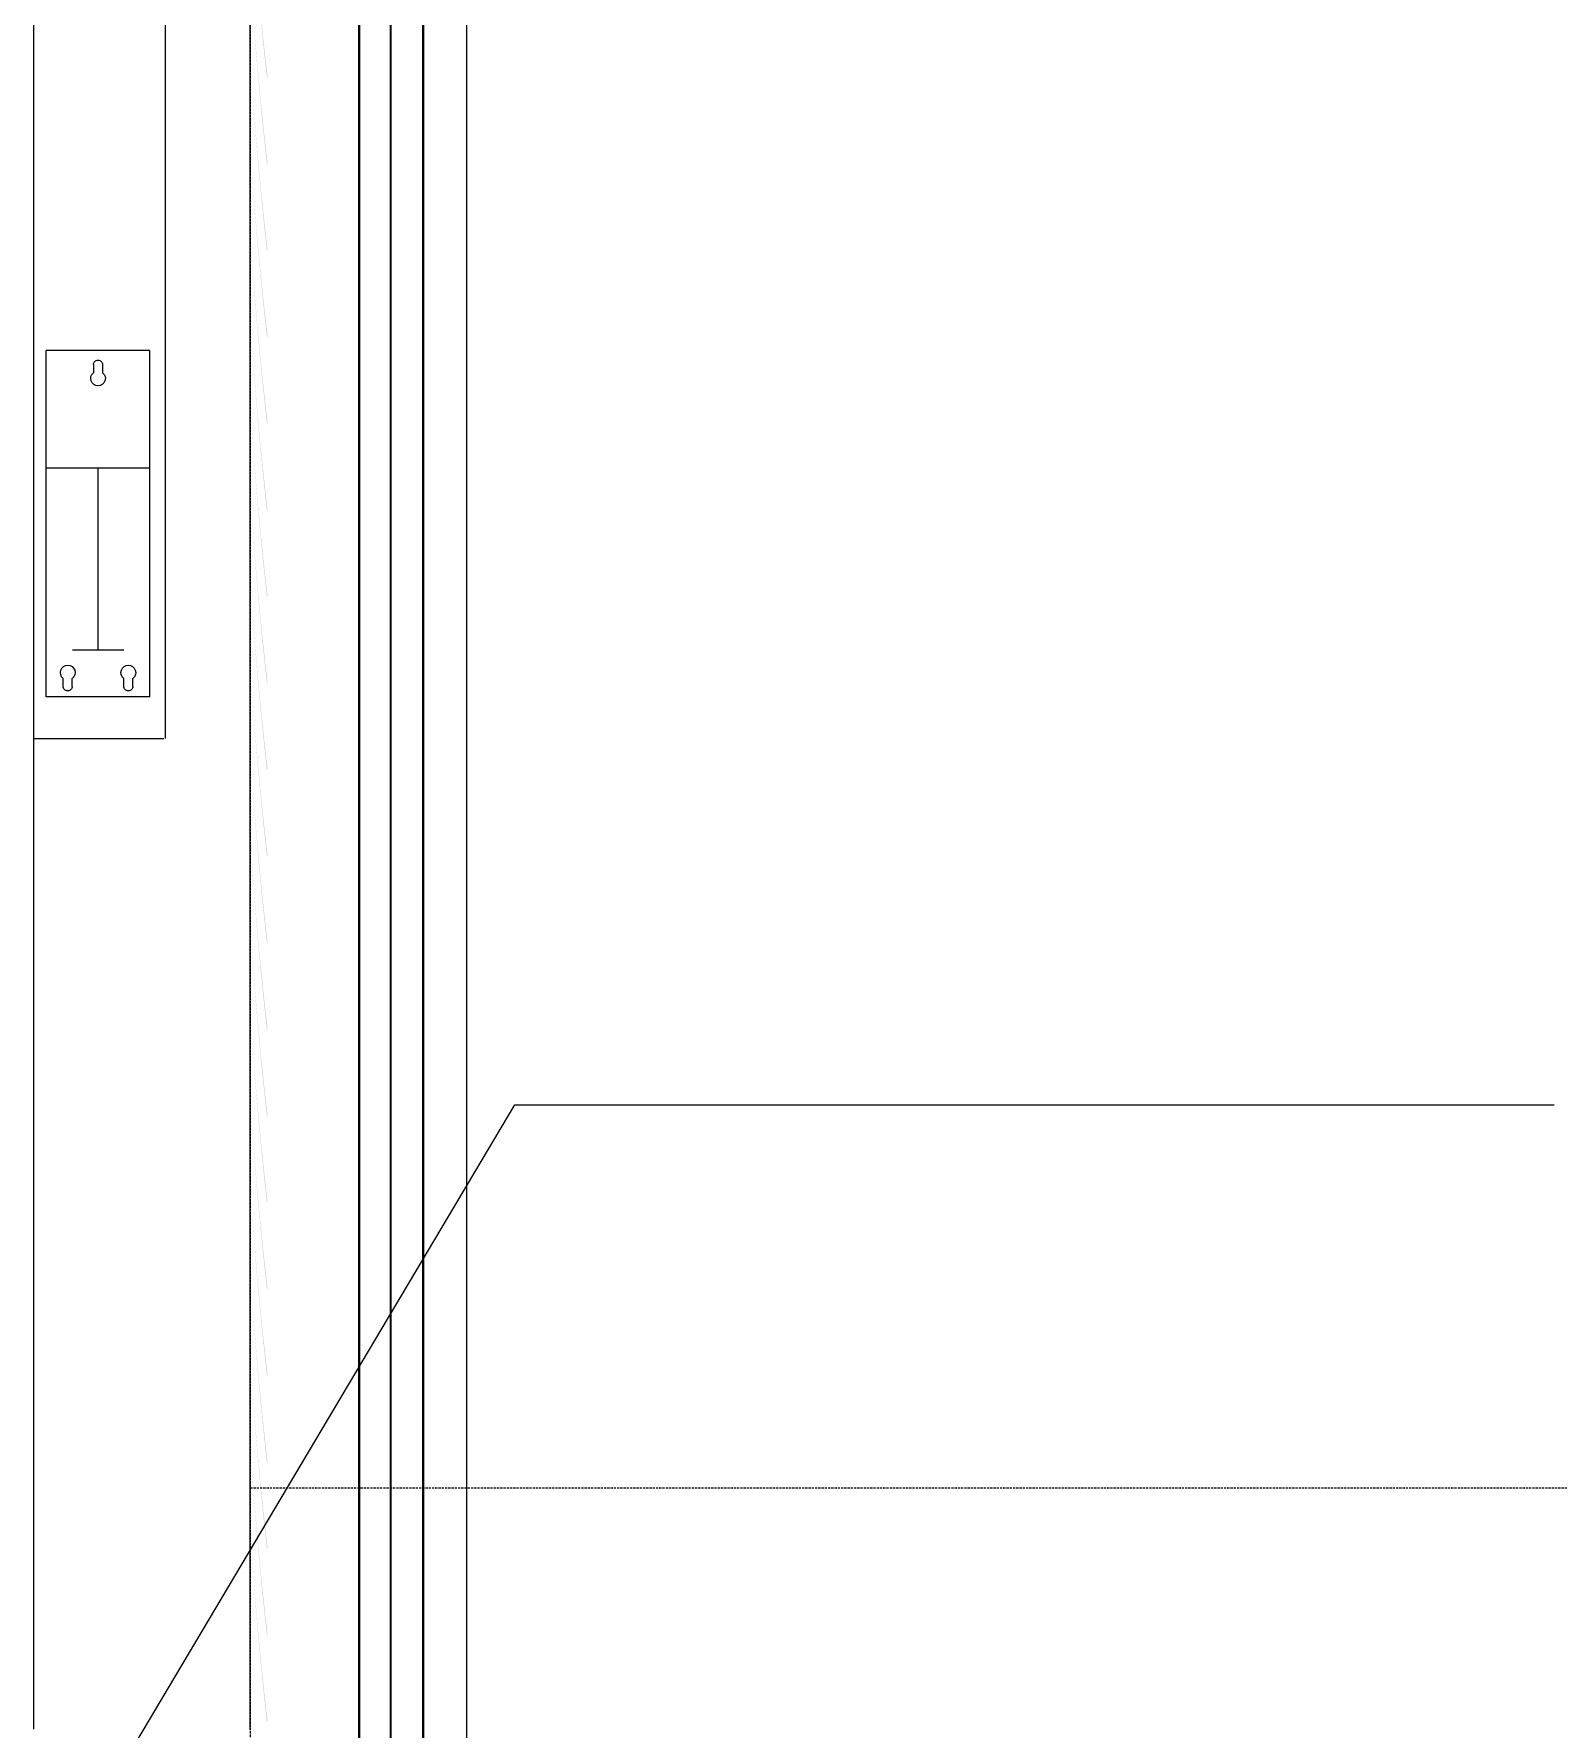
# Model space of a CAD drawing. Header units: millimetres. Extents: x 0 to 420000, y 0 to 297000.
# Drawn here: x 189013 to 190775, y 24450 to 26409 of the extents above; entities that cross this region are included whole.
import ezdxf

# ---------------------------------------------------------------- set-up
doc = ezdxf.new("R2010")
doc.units = ezdxf.units.MM
for name, pattern in [('CEN', [62, 60, -1, 0, -1]), ('CENTER', [2, 1.25, -0.25, 0.25, -0.25]), ('HIDDEN', [0.375, 0.25, -0.125])]:
    doc.linetypes.add(name, pattern=pattern)
doc.layers.get('Defpoints').update_dxf_attribs({"color": 140})
for name, color, linetype in [('5HAT', 5, 'Continuous'), ('CEN', 1, 'CEN'), ('col', 1, 'Continuous'), ('dim', 7, 'Continuous')]:
    doc.layers.add(name, color=color, linetype=linetype)
for name, color, linetype, lineweight in [('A-ELEV-LIN2', 7, 'Continuous', 25), ('A-ELEV-LIN3', 8, 'Continuous', 18), ('A-XXXX-HID', 8, 'HIDDEN', 18), ('DJ', 7, 'Continuous', 5)]:
    doc.layers.add(name, color=color, linetype=linetype, lineweight=lineweight)

# ---------------------------------------------------------------- blocks, each defined once
blk = doc.blocks.new('FASDFDSAF')
at = {"layer": '5HAT', "color": 4}
for p, q in [((5533641.2, 4897794.2), (5533641.2, 4898194.2)), ((5533641.2, 4898194.2), (5533761.2, 4898194.2)), ((5533761.2, 4897794.2), (5533761.2, 4898194.2)), ((5533696, 4898178), (5533696, 4898168.7)), ((5533706.5, 4898178), (5533706.5, 4898168.7)), ((5533661, 4897806.2), (5533661, 4897815.5)), ((5533671.5, 4897806.2), (5533671.5, 4897815.5)), ((5533731, 4897806.2), (5533731, 4897815.5)), ((5533741.5, 4897806.2), (5533741.5, 4897815.5)), ((5533641.2, 4897794.2), (5533761.2, 4897794.2))]:
    blk.add_line(p, q, dxfattribs=at)
for centre, radius, start, end in [((5533701.2, 4898178), 5.25, 90, 180.0006), ((5533701.2, 4898178), 5.25, 359.9994, 90), ((5533701.2, 4898162), 8.5, 128.1459, 269.9989), ((5533701.2, 4898162), 8.5, 270.0011, 51.8541), ((5533666.2, 4897822.2), 8.5, 90.0011, 231.8541), ((5533666.2, 4897822.2), 8.5, 308.1459, 89.9989), ((5533736.2, 4897822.2), 8.5, 90.0011, 231.8541), ((5533736.2, 4897822.2), 8.5, 308.1459, 89.9989), ((5533666.2, 4897806.2), 5.25, 179.9994, 270), ((5533666.2, 4897806.2), 5.25, 270, 0.0006), ((5533736.2, 4897806.2), 5.25, 179.9994, 270), ((5533736.2, 4897806.2), 5.25, 270, 0.0006)]:
    blk.add_arc(centre, radius, start, end, dxfattribs=at)
blk = doc.blocks.new('오버헤드도어(저온3)(211208)')
at = {"layer": 'col'}
for points in [[(-250, 2129.8, -0.013757), (-270, 1908.9), (-269.2, 1908.7, 0.012852)], [(-250, 2029.8, -0.013757), (-270, 1808.9), (-269.2, 1808.7, 0.012852)], [(-250, 1929.8, -0.013757), (-270, 1708.9), (-269.2, 1708.7, 0.012852)], [(-250, 1929.8, -0.013757), (-270, 1708.9), (-269.2, 1708.7, 0.012852)], [(-250, 1829.8, -0.013757), (-270, 1608.9), (-269.2, 1608.7, 0.012852)], [(-250, 1829.8, -0.013757), (-270, 1608.9), (-269.2, 1608.7, 0.012852)], [(-250, 1729.8, -0.013757), (-270, 1508.9), (-269.2, 1508.7, 0.012852)], [(-250, 1729.8, -0.013757), (-270, 1508.9), (-269.2, 1508.7, 0.012852)], [(-250, 1629.8, -0.013757), (-270, 1408.9), (-269.2, 1408.7, 0.012852)], [(-250, 1629.8, -0.013757), (-270, 1408.9), (-269.2, 1408.7, 0.012852)], [(-250, 1529.8, -0.013757), (-270, 1308.9), (-269.2, 1308.7, 0.012852)], [(-250, 1429.8, -0.013757), (-270, 1208.9), (-269.2, 1208.7, 0.012852)], [(-250, 1329.8, -0.013757), (-270, 1108.9), (-269.2, 1108.7, 0.012852)], [(-250, 1229.8, -0.013757), (-270, 1008.9), (-269.2, 1008.7, 0.012852)], [(-250, 1129.8, -0.013757), (-270, 908.9), (-269.2, 908.7, 0.012852)], [(-250, 1029.8, -0.013757), (-270, 808.9), (-269.2, 808.7, 0.012852)], [(-250, 929.8, -0.013757), (-270, 708.9), (-269.2, 708.7, 0.012852)], [(-250, 829.8, -0.013757), (-270, 608.9), (-269.2, 608.7, 0.012852)], [(-250, 729.8, -0.013757), (-270, 508.9), (-269.2, 508.7, 0.012852)], [(-250, 629.8, -0.013757), (-270, 408.9), (-269.2, 408.7, 0.012852)], [(-250, 529.8, -0.013757), (-270, 308.9), (-269.2, 308.7, 0.012852)], [(-250, 429.8, -0.013757), (-270, 208.9), (-269.2, 208.7, 0.012852)], [(-250, 329.8, -0.013757), (-270, 108.9), (-269.2, 108.7, 0.012852)], [(-250, 229.8, -0.013757), (-270, 8.9), (-269.2, 8.7, 0.012852)]]:
    blk.add_hatch(color=256, dxfattribs=at).paths.add_polyline_path(points)
at = {"ltscale": 0.002}
blk.add_line((-250, 0), (-250, 2730), dxfattribs=at)
at = {"layer": '5HAT', "color": 6}
for p, q in [((-152, 1144.8), (-152, 2882)), ((0, 1144.8), (0, 2730)), ((0, 1144.8), (-150, 1144.8))]:
    blk.add_line(p, q, dxfattribs=at)
at = {"layer": '5HAT', "color": 0}
for p, q in [((-134.1, 1456.9), (-14.1, 1456.9)), ((-74.1, 1246.9), (-74.1, 1456.9)), ((-44.4, 1246.9), (-103.9, 1246.9))]:
    blk.add_line(p, q, dxfattribs=at)
at = {"layer": 'dim', "lineweight": 0, "ltscale": 0.5}
blk.add_line((0, 0), (0, 2730), dxfattribs=at)
at = {"layer": '5HAT', "color": 0}
blk.add_blockref('FASDFDSAF', (-5533775.3, -4896601.4), dxfattribs=at)
blk = doc.blocks.new('지하2층')
at = {"layer": 'A-ELEV-LIN2'}
blk.add_line((4759823.8, -402118.7), (4759823.8, -397869.9), dxfattribs=at)
at = {"layer": 'A-ELEV-LIN3'}
for p, q in [((4759698.8, -397746.9), (4759698.8, -402118.7)), ((4759700, -397746.6), (4759700, -402118.7)), ((4759772.6, -397746.6), (4759772.6, -402118.7)), ((4759773.8, -397746.9), (4759773.8, -402118.7))]:
    blk.add_line(p, q, dxfattribs=at)
at = {"layer": 'CEN', "color": 1, "linetype": 'CENTER'}
blk.add_line((4759736.3, -402118.7), (4759736.3, -397590.2), dxfattribs=at)
at = {"layer": 'DJ', "color": 4}
for p, q in [((4759735.9, -402117.2), (4759735.9, -397622.7)), ((4759736.6, -402117.2), (4759736.6, -397622.7))]:
    blk.add_line(p, q, dxfattribs=at)
at = {"xscale": -1}
blk.add_blockref('오버헤드도어(저온3)(211208)', (4759323.8, -401118.7), dxfattribs=at)
blk = doc.blocks.new('11ton')
at = {"layer": 'A-XXXX-HID', "color": 253, "ltscale": 10}
for p, q in [((8763845.2, 883231.9), (8763845.2, 880435.9)), ((8763845.2, 880730.5), (8774735.2, 880730.5))]:
    blk.add_line(p, q, dxfattribs=at)

msp = doc.modelspace()

# ---------------------------------------------------------------- linework, layer by layer
at = {"layer": 'Defpoints'}
for p, q in [((189040.2, 24282.4), (189568, 25171.2)), ((189568, 25171.2), (190768.9, 25171.2))]:
    msp.add_line(p, q, dxfattribs=at)

# ---------------------------------------------------------------- block references
for name, p in [('지하2층', (-4570311.3, 425568.7)), ('11ton', (-8574582.7, -856001.9))]:
    msp.add_blockref(name, p)

doc.saveas('drawing.dxf')
